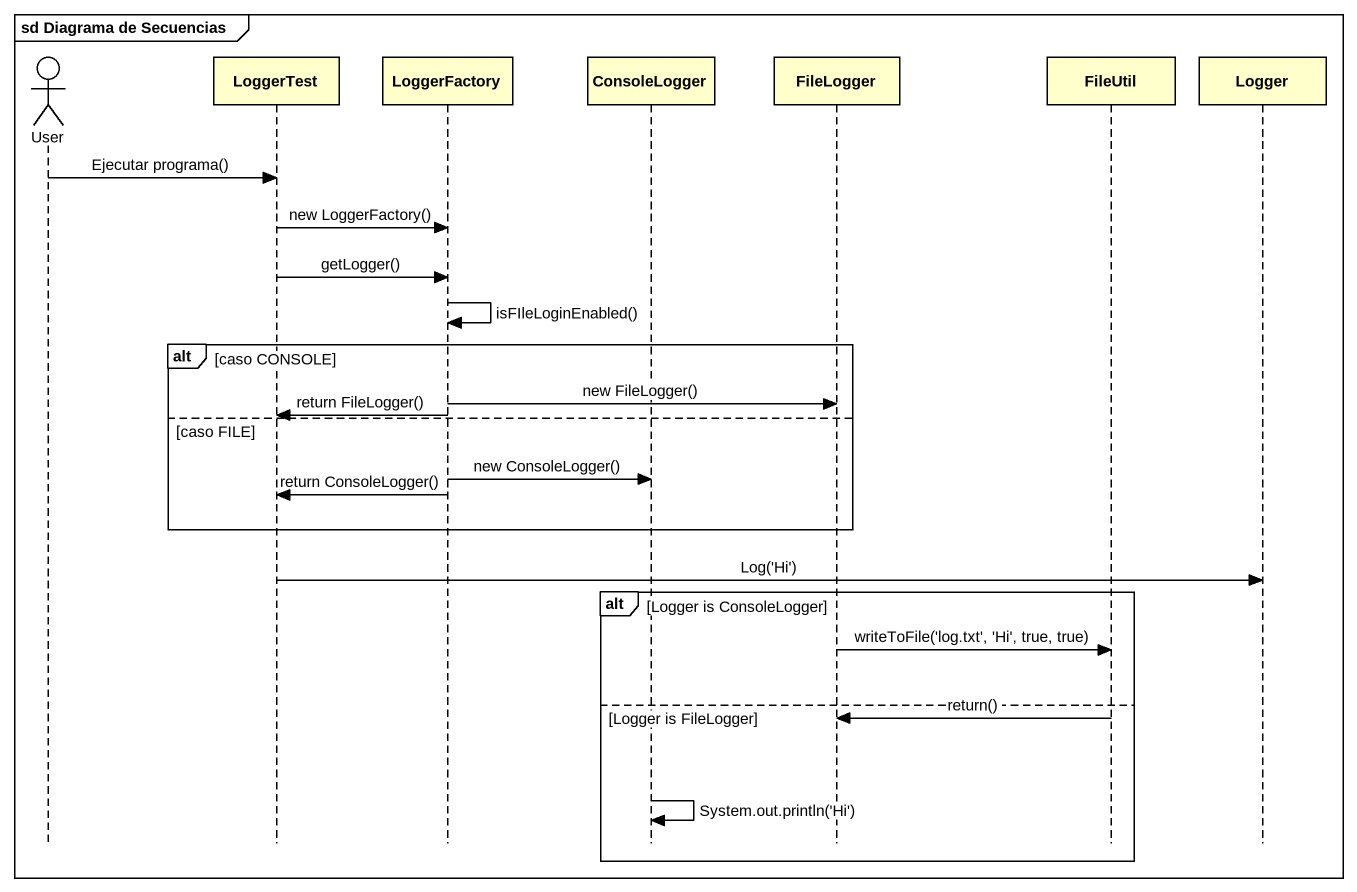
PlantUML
@startuml
mainframe sd Diagrama de Secuencias
hide footbox
actor User
participant LoggerTest
participant LoggerFactory
participant ConsoleLogger
participant FileLogger
participant FileUtil
participant Logger

User -> LoggerTest : Ejecutar programa()
LoggerTest -> LoggerFactory : new LoggerFactory()
LoggerTest -> LoggerFactory : getLogger()
LoggerFactory -> LoggerFactory : isFIleLoginEnabled()
alt caso CONSOLE
  LoggerFactory -> FileLogger : new FileLogger()
  LoggerFactory -> LoggerTest : return FileLogger()
else caso FILE
  LoggerFactory -> ConsoleLogger : new ConsoleLogger()
  LoggerFactory -> LoggerTest : return ConsoleLogger()
end
LoggerTest -> Logger : Log('Hi')
alt Logger is ConsoleLogger
  FileLogger -> FileUtil : writeToFile('log.txt', 'Hi', true, true)
else Logger is FileLogger
  FileUtil -> FileLogger : return()
  ConsoleLogger -> ConsoleLogger : System.out.println('Hi')
end
@enduml
